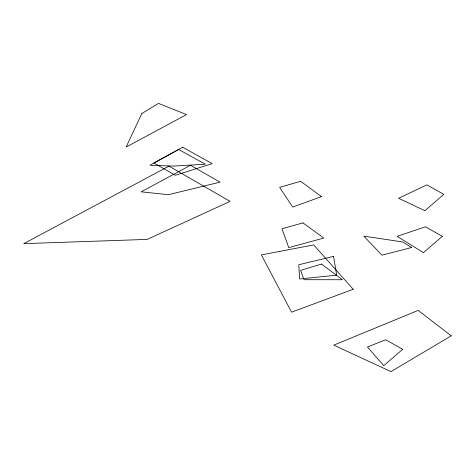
<?xml version="1.0" encoding="UTF-8"?>
<svg xmlns="http://www.w3.org/2000/svg" width="475" height="475" viewBox="0 0 475 475"><rect width="100%" height="100%" fill="white"/><g stroke="black" fill="none" stroke-linecap="round" stroke-linejoin="round"><path stroke-width="0.71" d="M141.805 113.543L126.154 147.03L186.544 114.594L158.472 103.396L141.805 113.543M443.804 194.352L424.905 210.686L398.596 198.283L426.865 184.87L443.804 194.352M442.356 236.283L423.457 252.647L397.106 236.36L425.416 226.812L442.356 236.283M402.663 349.297L383.764 365.655L367.43 347.005L385.724 339.738L402.663 349.297M451.25 335.837L390.978 371.604L333.759 345.147L418.172 310.395L451.25 335.837M182.626 147.22L153.906 162.973L175.293 175.299L212.171 163.632L182.626 147.22M178.683 149.494L149.963 165.247L173.298 166.107L205.301 164.213L178.683 149.494M190.511 165.258L141.194 191.823L168.393 194.691L220.073 182.151L190.511 165.258M168.963 166.131L23.75 243.651L147.185 239.4L230.114 201.394L168.963 166.131M353.21 289.287L291.543 312.17L261.392 254.903L313.696 244.904L353.21 289.287M321.48 196.626L292.689 207.07L279.668 187.334L300.657 181.302L321.48 196.626M321.581 264.064L300.598 270.346L303.988 279.698L342.404 279.745L321.581 264.064M302.961 222.888L281.972 228.754L288.758 247.641L323.784 238.052L302.961 222.888M411.546 247.528L381.906 255.188L363.838 236.128L402.663 241.953L411.546 247.528M333.545 256.369L298.716 264.771L299.666 278.985L336.656 275.15L333.545 256.369"/></g></svg>
